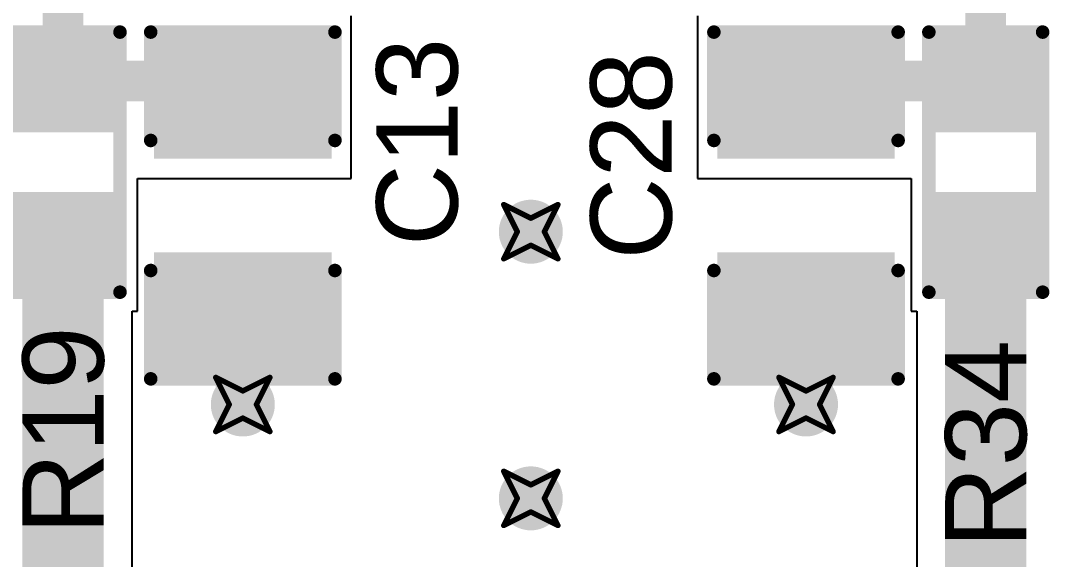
# Model space of a CAD drawing. Header units: inches. Extents: x -0.03 to 9.71, y 0.01 to 4.44.
# Drawn here: x 1.3794 to 1.7591, y 1.1192 to 1.3181 of the extents above; entities that cross this region are included whole.
import ezdxf

# ---------------------------------------------------------------- set-up
doc = ezdxf.new("R2010")
doc.units = ezdxf.units.IN
doc.header["$MEASUREMENT"] = 0
for name, color, linetype in [('Bottom Layer', 5, 'Continuous'), ('Drill Drawing', 1, 'Continuous'), ('Layer 1', 16, 'Continuous'), ('Layer 2', 76, 'Continuous'), ('Top Layer', 1, 'Continuous'), ('Top Overlay', 2, 'Continuous'), ('Top Paste', 8, 'Continuous'), ('Top Solder', 216, 'Continuous'), ('Via Holes', 16, 'Continuous')]:
    doc.layers.add(name, color=color, linetype=linetype)
doc.styles.add('Arial', font='', dxfattribs={"height": 0.2})
doc.styles.get('Arial').set_extended_font_data('Arial')

# ---------------------------------------------------------------- blocks, each defined once
blk = doc.blocks.new('R___0603_63')
at = {"layer": 'Top Layer'}
for points in [[(-0.015, 0.0175), (-0.015, -0.0175), (-0.045, -0.0175), (-0.045, 0.0175)], [(0.045, 0.0175), (0.045, -0.0175), (0.015, -0.0175), (0.015, 0.0175)]]:
    blk.add_hatch(color=1, dxfattribs=at).paths.add_polyline_path(points)
at = {"layer": 'Top Paste'}
for points in [[(-0.015, 0.0175), (-0.015, -0.0175), (-0.045, -0.0175), (-0.045, 0.0175)], [(0.045, 0.0175), (0.045, -0.0175), (0.015, -0.0175), (0.015, 0.0175)]]:
    blk.add_hatch(color=8, dxfattribs=at).paths.add_polyline_path(points)
at = {"layer": 'Top Solder'}
for points in [[(-0.011, 0.0215), (-0.011, -0.0215), (-0.049, -0.0215), (-0.049, 0.0215)], [(0.049, 0.0215), (0.049, -0.0215), (0.011, -0.0215), (0.011, 0.0215)]]:
    blk.add_hatch(color=216, dxfattribs=at).paths.add_polyline_path(points)
at = {"layer": 'Top Overlay'}
for points in [[(-0.048, 0.021, 0.005, 0.005, 0), (0.048, 0.021, 0.005, 0.005, 0)], [(-0.048, 0.021, 0.005, 0.005, 0), (-0.048, -0.021, 0.005, 0.005, 0)], [(0.048, 0.021, 0.005, 0.005, 0), (0.048, -0.021, 0.005, 0.005, 0)], [(-0.048, -0.021, 0.005, 0.005, 0), (0.048, -0.021, 0.005, 0.005, 0)]]:
    blk.add_lwpolyline(points, format="xyseb", dxfattribs=at)
for points in [[(-0.04925, 0.021, 0.0025, 0.0025, 1), (-0.04675, 0.021, 0.0025, 0.0025, 1)], [(-0.04925, 0.021, 0.0025, 0.0025, 1), (-0.04675, 0.021, 0.0025, 0.0025, 1)], [(0.04675, 0.021, 0.0025, 0.0025, 1), (0.04925, 0.021, 0.0025, 0.0025, 1)], [(0.04675, 0.021, 0.0025, 0.0025, 1), (0.04925, 0.021, 0.0025, 0.0025, 1)], [(-0.04925, -0.021, 0.0025, 0.0025, 1), (-0.04675, -0.021, 0.0025, 0.0025, 1)], [(-0.04925, -0.021, 0.0025, 0.0025, 1), (-0.04675, -0.021, 0.0025, 0.0025, 1)], [(0.04675, -0.021, 0.0025, 0.0025, 1), (0.04925, -0.021, 0.0025, 0.0025, 1)], [(0.04675, -0.021, 0.0025, 0.0025, 1), (0.04925, -0.021, 0.0025, 0.0025, 1)]]:
    blk.add_lwpolyline(points, format="xyseb", close=True, dxfattribs=at)
blk = doc.blocks.new('R___0603_72')
at = {"layer": 'Top Layer'}
for points in [[(-0.015, 0.0175), (-0.015, -0.0175), (-0.045, -0.0175), (-0.045, 0.0175)], [(0.045, 0.0175), (0.045, -0.0175), (0.015, -0.0175), (0.015, 0.0175)]]:
    blk.add_hatch(color=1, dxfattribs=at).paths.add_polyline_path(points)
at = {"layer": 'Top Paste'}
for points in [[(-0.015, 0.0175), (-0.015, -0.0175), (-0.045, -0.0175), (-0.045, 0.0175)], [(0.045, 0.0175), (0.045, -0.0175), (0.015, -0.0175), (0.015, 0.0175)]]:
    blk.add_hatch(color=8, dxfattribs=at).paths.add_polyline_path(points)
at = {"layer": 'Top Solder'}
for points in [[(-0.011, 0.0215), (-0.011, -0.0215), (-0.049, -0.0215), (-0.049, 0.0215)], [(0.049, 0.0215), (0.049, -0.0215), (0.011, -0.0215), (0.011, 0.0215)]]:
    blk.add_hatch(color=216, dxfattribs=at).paths.add_polyline_path(points)
at = {"layer": 'Top Overlay'}
for points in [[(-0.048, 0.021, 0.005, 0.005, 0), (0.048, 0.021, 0.005, 0.005, 0)], [(-0.048, 0.021, 0.005, 0.005, 0), (-0.048, -0.021, 0.005, 0.005, 0)], [(0.048, 0.021, 0.005, 0.005, 0), (0.048, -0.021, 0.005, 0.005, 0)], [(-0.048, -0.021, 0.005, 0.005, 0), (0.048, -0.021, 0.005, 0.005, 0)]]:
    blk.add_lwpolyline(points, format="xyseb", dxfattribs=at)
for points in [[(-0.04925, 0.021, 0.0025, 0.0025, 1), (-0.04675, 0.021, 0.0025, 0.0025, 1)], [(-0.04925, 0.021, 0.0025, 0.0025, 1), (-0.04675, 0.021, 0.0025, 0.0025, 1)], [(0.04675, 0.021, 0.0025, 0.0025, 1), (0.04925, 0.021, 0.0025, 0.0025, 1)], [(0.04675, 0.021, 0.0025, 0.0025, 1), (0.04925, 0.021, 0.0025, 0.0025, 1)], [(-0.04925, -0.021, 0.0025, 0.0025, 1), (-0.04675, -0.021, 0.0025, 0.0025, 1)], [(-0.04925, -0.021, 0.0025, 0.0025, 1), (-0.04675, -0.021, 0.0025, 0.0025, 1)], [(0.04675, -0.021, 0.0025, 0.0025, 1), (0.04925, -0.021, 0.0025, 0.0025, 1)], [(0.04675, -0.021, 0.0025, 0.0025, 1), (0.04925, -0.021, 0.0025, 0.0025, 1)]]:
    blk.add_lwpolyline(points, format="xyseb", close=True, dxfattribs=at)
blk = doc.blocks.new('C___0805_170')
at = {"layer": 'Top Layer'}
for points in [[(-0.06, 0.03), (-0.02, 0.03), (-0.02, -0.03), (-0.06, -0.03)], [(0.02, 0.03), (0.06, 0.03), (0.06, -0.03), (0.02, -0.03)]]:
    blk.add_hatch(color=1, dxfattribs=at).paths.add_polyline_path(points)
at = {"layer": 'Top Paste'}
for points in [[(-0.06, 0.03), (-0.02, 0.03), (-0.02, -0.03), (-0.06, -0.03)], [(0.02, 0.03), (0.06, 0.03), (0.06, -0.03), (0.02, -0.03)]]:
    blk.add_hatch(color=8, dxfattribs=at).paths.add_polyline_path(points)
at = {"layer": 'Top Solder'}
for points in [[(-0.06276, 0.03276), (-0.01724, 0.03276), (-0.01724, -0.03276), (-0.06276, -0.03276)], [(0.01724, 0.03276), (0.06276, 0.03276), (0.06276, -0.03276), (0.01724, -0.03276)]]:
    blk.add_hatch(color=216, dxfattribs=at).paths.add_polyline_path(points)
at = {"layer": 'Top Overlay'}
for points in [[(-0.064, 0.034, 0.005, 0.005, 0), (-0.064, -0.034, 0.005, 0.005, 0)], [(-0.064, 0.034, 0.005, 0.005, 0), (-0.024, 0.034, 0.005, 0.005, 0)], [(0.024, 0.034, 0.005, 0.005, 0), (0.064, 0.034, 0.005, 0.005, 0)], [(0.064, 0.034, 0.005, 0.005, 0), (0.064, -0.034, 0.005, 0.005, 0)], [(-0.064, -0.034, 0.005, 0.005, 0), (-0.024, -0.034, 0.005, 0.005, 0)], [(0.024, -0.034, 0.005, 0.005, 0), (0.064, -0.034, 0.005, 0.005, 0)]]:
    blk.add_lwpolyline(points, format="xyseb", dxfattribs=at)
for points in [[(-0.06525, 0.034, 0.0025, 0.0025, 1), (-0.06275, 0.034, 0.0025, 0.0025, 1)], [(-0.06525, 0.034, 0.0025, 0.0025, 1), (-0.06275, 0.034, 0.0025, 0.0025, 1)], [(-0.02525, 0.034, 0.0025, 0.0025, 1), (-0.02275, 0.034, 0.0025, 0.0025, 1)], [(0.02275, 0.034, 0.0025, 0.0025, 1), (0.02525, 0.034, 0.0025, 0.0025, 1)], [(0.06275, 0.034, 0.0025, 0.0025, 1), (0.06525, 0.034, 0.0025, 0.0025, 1)], [(0.06275, 0.034, 0.0025, 0.0025, 1), (0.06525, 0.034, 0.0025, 0.0025, 1)], [(-0.06525, -0.034, 0.0025, 0.0025, 1), (-0.06275, -0.034, 0.0025, 0.0025, 1)], [(-0.06525, -0.034, 0.0025, 0.0025, 1), (-0.06275, -0.034, 0.0025, 0.0025, 1)], [(-0.02525, -0.034, 0.0025, 0.0025, 1), (-0.02275, -0.034, 0.0025, 0.0025, 1)], [(0.02275, -0.034, 0.0025, 0.0025, 1), (0.02525, -0.034, 0.0025, 0.0025, 1)], [(0.06275, -0.034, 0.0025, 0.0025, 1), (0.06525, -0.034, 0.0025, 0.0025, 1)], [(0.06275, -0.034, 0.0025, 0.0025, 1), (0.06525, -0.034, 0.0025, 0.0025, 1)]]:
    blk.add_lwpolyline(points, format="xyseb", close=True, dxfattribs=at)
blk = doc.blocks.new('C___0805_181')
at = {"layer": 'Top Layer'}
for points in [[(-0.06, 0.03), (-0.02, 0.03), (-0.02, -0.03), (-0.06, -0.03)], [(0.02, 0.03), (0.06, 0.03), (0.06, -0.03), (0.02, -0.03)]]:
    blk.add_hatch(color=1, dxfattribs=at).paths.add_polyline_path(points)
at = {"layer": 'Top Paste'}
for points in [[(-0.06, 0.03), (-0.02, 0.03), (-0.02, -0.03), (-0.06, -0.03)], [(0.02, 0.03), (0.06, 0.03), (0.06, -0.03), (0.02, -0.03)]]:
    blk.add_hatch(color=8, dxfattribs=at).paths.add_polyline_path(points)
at = {"layer": 'Top Solder'}
for points in [[(-0.06276, 0.03276), (-0.01724, 0.03276), (-0.01724, -0.03276), (-0.06276, -0.03276)], [(0.01724, 0.03276), (0.06276, 0.03276), (0.06276, -0.03276), (0.01724, -0.03276)]]:
    blk.add_hatch(color=216, dxfattribs=at).paths.add_polyline_path(points)
at = {"layer": 'Top Overlay'}
for points in [[(-0.064, -0.034, 0.005, 0.005, 0), (-0.064, 0.034, 0.005, 0.005, 0)], [(-0.024, 0.034, 0.005, 0.005, 0), (-0.064, 0.034, 0.005, 0.005, 0)], [(0.064, 0.034, 0.005, 0.005, 0), (0.024, 0.034, 0.005, 0.005, 0)], [(0.064, -0.034, 0.005, 0.005, 0), (0.064, 0.034, 0.005, 0.005, 0)], [(-0.024, -0.034, 0.005, 0.005, 0), (-0.064, -0.034, 0.005, 0.005, 0)], [(0.064, -0.034, 0.005, 0.005, 0), (0.024, -0.034, 0.005, 0.005, 0)]]:
    blk.add_lwpolyline(points, format="xyseb", dxfattribs=at)
for points in [[(-0.06525, 0.034, 0.0025, 0.0025, 1), (-0.06275, 0.034, 0.0025, 0.0025, 1)], [(-0.06525, 0.034, 0.0025, 0.0025, 1), (-0.06275, 0.034, 0.0025, 0.0025, 1)], [(-0.02525, 0.034, 0.0025, 0.0025, 1), (-0.02275, 0.034, 0.0025, 0.0025, 1)], [(0.02275, 0.034, 0.0025, 0.0025, 1), (0.02525, 0.034, 0.0025, 0.0025, 1)], [(0.06275, 0.034, 0.0025, 0.0025, 1), (0.06525, 0.034, 0.0025, 0.0025, 1)], [(0.06275, 0.034, 0.0025, 0.0025, 1), (0.06525, 0.034, 0.0025, 0.0025, 1)], [(-0.06525, -0.034, 0.0025, 0.0025, 1), (-0.06275, -0.034, 0.0025, 0.0025, 1)], [(-0.06525, -0.034, 0.0025, 0.0025, 1), (-0.06275, -0.034, 0.0025, 0.0025, 1)], [(-0.02525, -0.034, 0.0025, 0.0025, 1), (-0.02275, -0.034, 0.0025, 0.0025, 1)], [(0.02275, -0.034, 0.0025, 0.0025, 1), (0.02525, -0.034, 0.0025, 0.0025, 1)], [(0.06275, -0.034, 0.0025, 0.0025, 1), (0.06525, -0.034, 0.0025, 0.0025, 1)], [(0.06275, -0.034, 0.0025, 0.0025, 1), (0.06525, -0.034, 0.0025, 0.0025, 1)]]:
    blk.add_lwpolyline(points, format="xyseb", close=True, dxfattribs=at)

msp = doc.modelspace()

# ---------------------------------------------------------------- hatches: boundary and pattern name
at = {"layer": 'Bottom Layer'}
h = msp.add_hatch(color=5, dxfattribs=at)
edge = h.paths.add_edge_path()
edge.add_arc((1.56772, 1.24016), 0.01181, 0, 360)
h = msp.add_hatch(color=5, dxfattribs=at)
edge = h.paths.add_edge_path()
edge.add_arc((1.46142, 1.17638), 0.01181, 0, 360)
h = msp.add_hatch(color=5, dxfattribs=at)
edge = h.paths.add_edge_path()
edge.add_arc((1.66929, 1.17638), 0.01181, 0, 360)
h = msp.add_hatch(color=5, dxfattribs=at)
edge = h.paths.add_edge_path()
edge.add_arc((1.56772, 1.14173), 0.01181, 0, 360)
at = {"layer": 'Layer 1'}
h = msp.add_hatch(color=16, dxfattribs=at)
edge = h.paths.add_edge_path()
edge.add_arc((1.56772, 1.24016), 0.01181, 0, 360)
h = msp.add_hatch(color=16, dxfattribs=at)
edge = h.paths.add_edge_path()
edge.add_arc((1.46142, 1.17638), 0.01181, 0, 360)
h = msp.add_hatch(color=16, dxfattribs=at)
edge = h.paths.add_edge_path()
edge.add_arc((1.66929, 1.17638), 0.01181, 0, 360)
h = msp.add_hatch(color=16, dxfattribs=at)
edge = h.paths.add_edge_path()
edge.add_arc((1.56772, 1.14173), 0.01181, 0, 360)
at = {"layer": 'Layer 2'}
h = msp.add_hatch(color=76, dxfattribs=at)
edge = h.paths.add_edge_path()
edge.add_arc((1.56772, 1.24016), 0.01181, 0, 360)
h = msp.add_hatch(color=76, dxfattribs=at)
edge = h.paths.add_edge_path()
edge.add_arc((1.46142, 1.17638), 0.01181, 0, 360)
h = msp.add_hatch(color=76, dxfattribs=at)
edge = h.paths.add_edge_path()
edge.add_arc((1.66929, 1.17638), 0.01181, 0, 360)
h = msp.add_hatch(color=76, dxfattribs=at)
edge = h.paths.add_edge_path()
edge.add_arc((1.56772, 1.14173), 0.01181, 0, 360)
at = {"layer": 'Top Layer'}
h = msp.add_hatch(color=1, dxfattribs=at)
edge = h.paths.add_edge_path()
edge.add_arc((1.56772, 1.24016), 0.01181, 0, 360)
h = msp.add_hatch(color=1, dxfattribs=at)
edge = h.paths.add_edge_path()
edge.add_arc((1.46142, 1.17638), 0.01181, 0, 360)
h = msp.add_hatch(color=1, dxfattribs=at)
edge = h.paths.add_edge_path()
edge.add_arc((1.66929, 1.17638), 0.01181, 0, 360)
h = msp.add_hatch(color=1, dxfattribs=at)
edge = h.paths.add_edge_path()
edge.add_arc((1.56772, 1.14173), 0.01181, 0, 360)
at = {"layer": 'Via Holes'}
h = msp.add_hatch(color=7, dxfattribs=at)
edge = h.paths.add_edge_path()
edge.add_arc((1.56772, 1.24016), 0.00591, 0, 360)
h = msp.add_hatch(color=7, dxfattribs=at)
edge = h.paths.add_edge_path()
edge.add_arc((1.46142, 1.17638), 0.00591, 0, 360)
h = msp.add_hatch(color=7, dxfattribs=at)
edge = h.paths.add_edge_path()
edge.add_arc((1.66929, 1.17638), 0.00591, 0, 360)
h = msp.add_hatch(color=7, dxfattribs=at)
edge = h.paths.add_edge_path()
edge.add_arc((1.56772, 1.14173), 0.00591, 0, 360)

# ---------------------------------------------------------------- linework, layer by layer
at = {"layer": 'Drill Drawing'}
for points in [[(1.55772, 1.25016, 0.002, 0.002, 0), (1.56772, 1.24516, 0.002, 0.002, 0)], [(1.55772, 1.25016, 0.002, 0.002, 0), (1.56272, 1.24016, 0.002, 0.002, 0)], [(1.56772, 1.24516, 0.002, 0.002, 0), (1.57772, 1.25016, 0.002, 0.002, 0)], [(1.57272, 1.24016, 0.002, 0.002, 0), (1.57772, 1.25016, 0.002, 0.002, 0)], [(1.55772, 1.23016, 0.002, 0.002, 0), (1.56272, 1.24016, 0.002, 0.002, 0)], [(1.57272, 1.24016, 0.002, 0.002, 0), (1.57772, 1.23016, 0.002, 0.002, 0)], [(1.55772, 1.23016, 0.002, 0.002, 0), (1.56772, 1.23516, 0.002, 0.002, 0)], [(1.56772, 1.23516, 0.002, 0.002, 0), (1.57772, 1.23016, 0.002, 0.002, 0)], [(1.45142, 1.18638, 0.002, 0.002, 0), (1.46142, 1.18138, 0.002, 0.002, 0)], [(1.45142, 1.18638, 0.002, 0.002, 0), (1.45642, 1.17638, 0.002, 0.002, 0)], [(1.46142, 1.18138, 0.002, 0.002, 0), (1.47142, 1.18638, 0.002, 0.002, 0)], [(1.46642, 1.17638, 0.002, 0.002, 0), (1.47142, 1.18638, 0.002, 0.002, 0)], [(1.65929, 1.18638, 0.002, 0.002, 0), (1.66929, 1.18138, 0.002, 0.002, 0)], [(1.65929, 1.18638, 0.002, 0.002, 0), (1.66429, 1.17638, 0.002, 0.002, 0)], [(1.66929, 1.18138, 0.002, 0.002, 0), (1.67929, 1.18638, 0.002, 0.002, 0)], [(1.67429, 1.17638, 0.002, 0.002, 0), (1.67929, 1.18638, 0.002, 0.002, 0)], [(1.45142, 1.16638, 0.002, 0.002, 0), (1.45642, 1.17638, 0.002, 0.002, 0)], [(1.46642, 1.17638, 0.002, 0.002, 0), (1.47142, 1.16638, 0.002, 0.002, 0)], [(1.65929, 1.16638, 0.002, 0.002, 0), (1.66429, 1.17638, 0.002, 0.002, 0)], [(1.67429, 1.17638, 0.002, 0.002, 0), (1.67929, 1.16638, 0.002, 0.002, 0)], [(1.45142, 1.16638, 0.002, 0.002, 0), (1.46142, 1.17138, 0.002, 0.002, 0)], [(1.46142, 1.17138, 0.002, 0.002, 0), (1.47142, 1.16638, 0.002, 0.002, 0)], [(1.65929, 1.16638, 0.002, 0.002, 0), (1.66929, 1.17138, 0.002, 0.002, 0)], [(1.66929, 1.17138, 0.002, 0.002, 0), (1.67929, 1.16638, 0.002, 0.002, 0)], [(1.55772, 1.15173, 0.002, 0.002, 0), (1.56772, 1.14673, 0.002, 0.002, 0)], [(1.55772, 1.15173, 0.002, 0.002, 0), (1.56272, 1.14173, 0.002, 0.002, 0)], [(1.56772, 1.14673, 0.002, 0.002, 0), (1.57772, 1.15173, 0.002, 0.002, 0)], [(1.57272, 1.14173, 0.002, 0.002, 0), (1.57772, 1.15173, 0.002, 0.002, 0)], [(1.55772, 1.13173, 0.002, 0.002, 0), (1.56272, 1.14173, 0.002, 0.002, 0)], [(1.57272, 1.14173, 0.002, 0.002, 0), (1.57772, 1.13173, 0.002, 0.002, 0)], [(1.55772, 1.13173, 0.002, 0.002, 0), (1.56772, 1.13673, 0.002, 0.002, 0)], [(1.56772, 1.13673, 0.002, 0.002, 0), (1.57772, 1.13173, 0.002, 0.002, 0)]]:
    msp.add_lwpolyline(points, format="xyseb", dxfattribs=at)
for points in [[(1.55722, 1.25016, 0.001, 0.001, 1), (1.55822, 1.25016, 0.001, 0.001, 1)], [(1.55722, 1.25016, 0.001, 0.001, 1), (1.55822, 1.25016, 0.001, 0.001, 1)], [(1.57722, 1.25016, 0.001, 0.001, 1), (1.57822, 1.25016, 0.001, 0.001, 1)], [(1.57722, 1.25016, 0.001, 0.001, 1), (1.57822, 1.25016, 0.001, 0.001, 1)], [(1.56722, 1.24516, 0.001, 0.001, 1), (1.56822, 1.24516, 0.001, 0.001, 1)], [(1.56722, 1.24516, 0.001, 0.001, 1), (1.56822, 1.24516, 0.001, 0.001, 1)], [(1.56222, 1.24016, 0.001, 0.001, 1), (1.56322, 1.24016, 0.001, 0.001, 1)], [(1.56222, 1.24016, 0.001, 0.001, 1), (1.56322, 1.24016, 0.001, 0.001, 1)], [(1.57222, 1.24016, 0.001, 0.001, 1), (1.57322, 1.24016, 0.001, 0.001, 1)], [(1.57222, 1.24016, 0.001, 0.001, 1), (1.57322, 1.24016, 0.001, 0.001, 1)], [(1.56722, 1.23516, 0.001, 0.001, 1), (1.56822, 1.23516, 0.001, 0.001, 1)], [(1.56722, 1.23516, 0.001, 0.001, 1), (1.56822, 1.23516, 0.001, 0.001, 1)], [(1.55722, 1.23016, 0.001, 0.001, 1), (1.55822, 1.23016, 0.001, 0.001, 1)], [(1.55722, 1.23016, 0.001, 0.001, 1), (1.55822, 1.23016, 0.001, 0.001, 1)], [(1.57722, 1.23016, 0.001, 0.001, 1), (1.57822, 1.23016, 0.001, 0.001, 1)], [(1.57722, 1.23016, 0.001, 0.001, 1), (1.57822, 1.23016, 0.001, 0.001, 1)], [(1.45092, 1.18638, 0.001, 0.001, 1), (1.45192, 1.18638, 0.001, 0.001, 1)], [(1.45092, 1.18638, 0.001, 0.001, 1), (1.45192, 1.18638, 0.001, 0.001, 1)], [(1.47092, 1.18638, 0.001, 0.001, 1), (1.47192, 1.18638, 0.001, 0.001, 1)], [(1.47092, 1.18638, 0.001, 0.001, 1), (1.47192, 1.18638, 0.001, 0.001, 1)], [(1.65879, 1.18638, 0.001, 0.001, 1), (1.65979, 1.18638, 0.001, 0.001, 1)], [(1.65879, 1.18638, 0.001, 0.001, 1), (1.65979, 1.18638, 0.001, 0.001, 1)], [(1.67879, 1.18638, 0.001, 0.001, 1), (1.67979, 1.18638, 0.001, 0.001, 1)], [(1.67879, 1.18638, 0.001, 0.001, 1), (1.67979, 1.18638, 0.001, 0.001, 1)], [(1.46092, 1.18138, 0.001, 0.001, 1), (1.46192, 1.18138, 0.001, 0.001, 1)], [(1.46092, 1.18138, 0.001, 0.001, 1), (1.46192, 1.18138, 0.001, 0.001, 1)], [(1.66879, 1.18138, 0.001, 0.001, 1), (1.66979, 1.18138, 0.001, 0.001, 1)], [(1.66879, 1.18138, 0.001, 0.001, 1), (1.66979, 1.18138, 0.001, 0.001, 1)], [(1.45592, 1.17638, 0.001, 0.001, 1), (1.45692, 1.17638, 0.001, 0.001, 1)], [(1.45592, 1.17638, 0.001, 0.001, 1), (1.45692, 1.17638, 0.001, 0.001, 1)], [(1.46592, 1.17638, 0.001, 0.001, 1), (1.46692, 1.17638, 0.001, 0.001, 1)], [(1.46592, 1.17638, 0.001, 0.001, 1), (1.46692, 1.17638, 0.001, 0.001, 1)], [(1.66379, 1.17638, 0.001, 0.001, 1), (1.66479, 1.17638, 0.001, 0.001, 1)], [(1.66379, 1.17638, 0.001, 0.001, 1), (1.66479, 1.17638, 0.001, 0.001, 1)], [(1.67379, 1.17638, 0.001, 0.001, 1), (1.67479, 1.17638, 0.001, 0.001, 1)], [(1.67379, 1.17638, 0.001, 0.001, 1), (1.67479, 1.17638, 0.001, 0.001, 1)], [(1.46092, 1.17138, 0.001, 0.001, 1), (1.46192, 1.17138, 0.001, 0.001, 1)], [(1.46092, 1.17138, 0.001, 0.001, 1), (1.46192, 1.17138, 0.001, 0.001, 1)], [(1.66879, 1.17138, 0.001, 0.001, 1), (1.66979, 1.17138, 0.001, 0.001, 1)], [(1.66879, 1.17138, 0.001, 0.001, 1), (1.66979, 1.17138, 0.001, 0.001, 1)], [(1.45092, 1.16638, 0.001, 0.001, 1), (1.45192, 1.16638, 0.001, 0.001, 1)], [(1.45092, 1.16638, 0.001, 0.001, 1), (1.45192, 1.16638, 0.001, 0.001, 1)], [(1.47092, 1.16638, 0.001, 0.001, 1), (1.47192, 1.16638, 0.001, 0.001, 1)], [(1.47092, 1.16638, 0.001, 0.001, 1), (1.47192, 1.16638, 0.001, 0.001, 1)], [(1.65879, 1.16638, 0.001, 0.001, 1), (1.65979, 1.16638, 0.001, 0.001, 1)], [(1.65879, 1.16638, 0.001, 0.001, 1), (1.65979, 1.16638, 0.001, 0.001, 1)], [(1.67879, 1.16638, 0.001, 0.001, 1), (1.67979, 1.16638, 0.001, 0.001, 1)], [(1.67879, 1.16638, 0.001, 0.001, 1), (1.67979, 1.16638, 0.001, 0.001, 1)], [(1.55722, 1.15173, 0.001, 0.001, 1), (1.55822, 1.15173, 0.001, 0.001, 1)], [(1.55722, 1.15173, 0.001, 0.001, 1), (1.55822, 1.15173, 0.001, 0.001, 1)], [(1.57722, 1.15173, 0.001, 0.001, 1), (1.57822, 1.15173, 0.001, 0.001, 1)], [(1.57722, 1.15173, 0.001, 0.001, 1), (1.57822, 1.15173, 0.001, 0.001, 1)], [(1.56722, 1.14673, 0.001, 0.001, 1), (1.56822, 1.14673, 0.001, 0.001, 1)], [(1.56722, 1.14673, 0.001, 0.001, 1), (1.56822, 1.14673, 0.001, 0.001, 1)], [(1.56222, 1.14173, 0.001, 0.001, 1), (1.56322, 1.14173, 0.001, 0.001, 1)], [(1.56222, 1.14173, 0.001, 0.001, 1), (1.56322, 1.14173, 0.001, 0.001, 1)], [(1.57222, 1.14173, 0.001, 0.001, 1), (1.57322, 1.14173, 0.001, 0.001, 1)], [(1.57222, 1.14173, 0.001, 0.001, 1), (1.57322, 1.14173, 0.001, 0.001, 1)], [(1.56722, 1.13673, 0.001, 0.001, 1), (1.56822, 1.13673, 0.001, 0.001, 1)], [(1.56722, 1.13673, 0.001, 0.001, 1), (1.56822, 1.13673, 0.001, 0.001, 1)], [(1.55722, 1.13173, 0.001, 0.001, 1), (1.55822, 1.13173, 0.001, 0.001, 1)], [(1.55722, 1.13173, 0.001, 0.001, 1), (1.55822, 1.13173, 0.001, 0.001, 1)], [(1.57722, 1.13173, 0.001, 0.001, 1), (1.57822, 1.13173, 0.001, 0.001, 1)], [(1.57722, 1.13173, 0.001, 0.001, 1), (1.57822, 1.13173, 0.001, 0.001, 1)]]:
    msp.add_lwpolyline(points, format="xyseb", close=True, dxfattribs=at)
at = {"layer": 'Top Layer'}
for p, q in [((1.50142, 1.25984), (1.50142, 1.31984)), ((1.62929, 1.31984), (1.62929, 1.25984)), ((1.42258, 1.21084), (1.42258, 1.25984)), ((1.42258, 1.25984), (1.50142, 1.25984)), ((1.62929, 1.25984), (1.70813, 1.25984)), ((1.70813, 1.25984), (1.70813, 1.21084)), ((1.42057, 1.02362), (1.42057, 1.21084)), ((1.42057, 1.21084), (1.42258, 1.21084)), ((1.70813, 1.21084), (1.71014, 1.21084)), ((1.71014, 1.21084), (1.71014, 1.02362))]:
    msp.add_line(p, q, dxfattribs=at)
for points in [[(1.39508, 1.29584, 0.015, 0.015, 0), (1.39508, 1.34951, 0.015, 0.015, 0)], [(1.73563, 1.29584, 0.015, 0.015, 0), (1.73563, 1.34951, 0.015, 0.015, 0)], [(1.39508, 1.29584, 0.015, 0.015, 0), (1.45542, 1.29584, 0.015, 0.015, 0)], [(1.66929, 1.28984, 0.015, 0.015, 0), (1.67529, 1.29584, 0.015, 0.015, 0)], [(1.67529, 1.29584, 0.015, 0.015, 0), (1.73563, 1.29584, 0.015, 0.015, 0)], [(1.39508, 0.92815, 0.03, 0.03, 0), (1.39508, 1.23584, 0.03, 0.03, 0)], [(1.73563, 0.92815, 0.03, 0.03, 0), (1.73563, 1.23584, 0.03, 0.03, 0)], [(1.46142, 1.17638, 0.02, 0.02, 0), (1.46142, 1.21984, 0.02, 0.02, 0)], [(1.66929, 1.17638, 0.02, 0.02, 0), (1.66929, 1.21984, 0.02, 0.02, 0)]]:
    msp.add_lwpolyline(points, format="xyseb", dxfattribs=at)
for points in [[(1.39133, 1.29584, 0.0075, 0.0075, 1), (1.39883, 1.29584, 0.0075, 0.0075, 1)], [(1.39133, 1.29584, 0.0075, 0.0075, 1), (1.39883, 1.29584, 0.0075, 0.0075, 1)], [(1.45167, 1.29584, 0.0075, 0.0075, 1), (1.45917, 1.29584, 0.0075, 0.0075, 1)], [(1.67154, 1.29584, 0.0075, 0.0075, 1), (1.67904, 1.29584, 0.0075, 0.0075, 1)], [(1.67154, 1.29584, 0.0075, 0.0075, 1), (1.67904, 1.29584, 0.0075, 0.0075, 1)], [(1.73188, 1.29584, 0.0075, 0.0075, 1), (1.73938, 1.29584, 0.0075, 0.0075, 1)], [(1.73188, 1.29584, 0.0075, 0.0075, 1), (1.73938, 1.29584, 0.0075, 0.0075, 1)], [(1.66554, 1.28984, 0.0075, 0.0075, 1), (1.67304, 1.28984, 0.0075, 0.0075, 1)], [(1.38758, 1.23584, 0.015, 0.015, 1), (1.40258, 1.23584, 0.015, 0.015, 1)], [(1.72813, 1.23584, 0.015, 0.015, 1), (1.74313, 1.23584, 0.015, 0.015, 1)], [(1.45642, 1.21984, 0.01, 0.01, 1), (1.46642, 1.21984, 0.01, 0.01, 1)], [(1.66429, 1.21984, 0.01, 0.01, 1), (1.67429, 1.21984, 0.01, 0.01, 1)], [(1.45642, 1.17638, 0.01, 0.01, 1), (1.46642, 1.17638, 0.01, 0.01, 1)], [(1.66429, 1.17638, 0.01, 0.01, 1), (1.67429, 1.17638, 0.01, 0.01, 1)]]:
    msp.add_lwpolyline(points, format="xyseb", close=True, dxfattribs=at)

# ---------------------------------------------------------------- block references
for name, p, rotation in [('R___0603_72', (1.39508, 1.26584), 90), ('C___0805_181', (1.46142, 1.24984), 270), ('C___0805_170', (1.66929, 1.24984), 90), ('R___0603_63', (1.73563, 1.26584), 90)]:
    msp.add_blockref(name, p, dxfattribs=dict(rotation=rotation))

# ---------------------------------------------------------------- texts
at = {"layer": 'Top Overlay', "style": 'Arial'}
for s, p in [('C13', (1.54069, 1.23485)), ('C28', (1.61969, 1.22986)), ('R19', (1.41008, 1.12833)), ('R34', (1.75063, 1.12333))]:
    msp.add_text(s, height=0.03, rotation=90, dxfattribs=at).set_placement(p)

doc.saveas('drawing.dxf')
